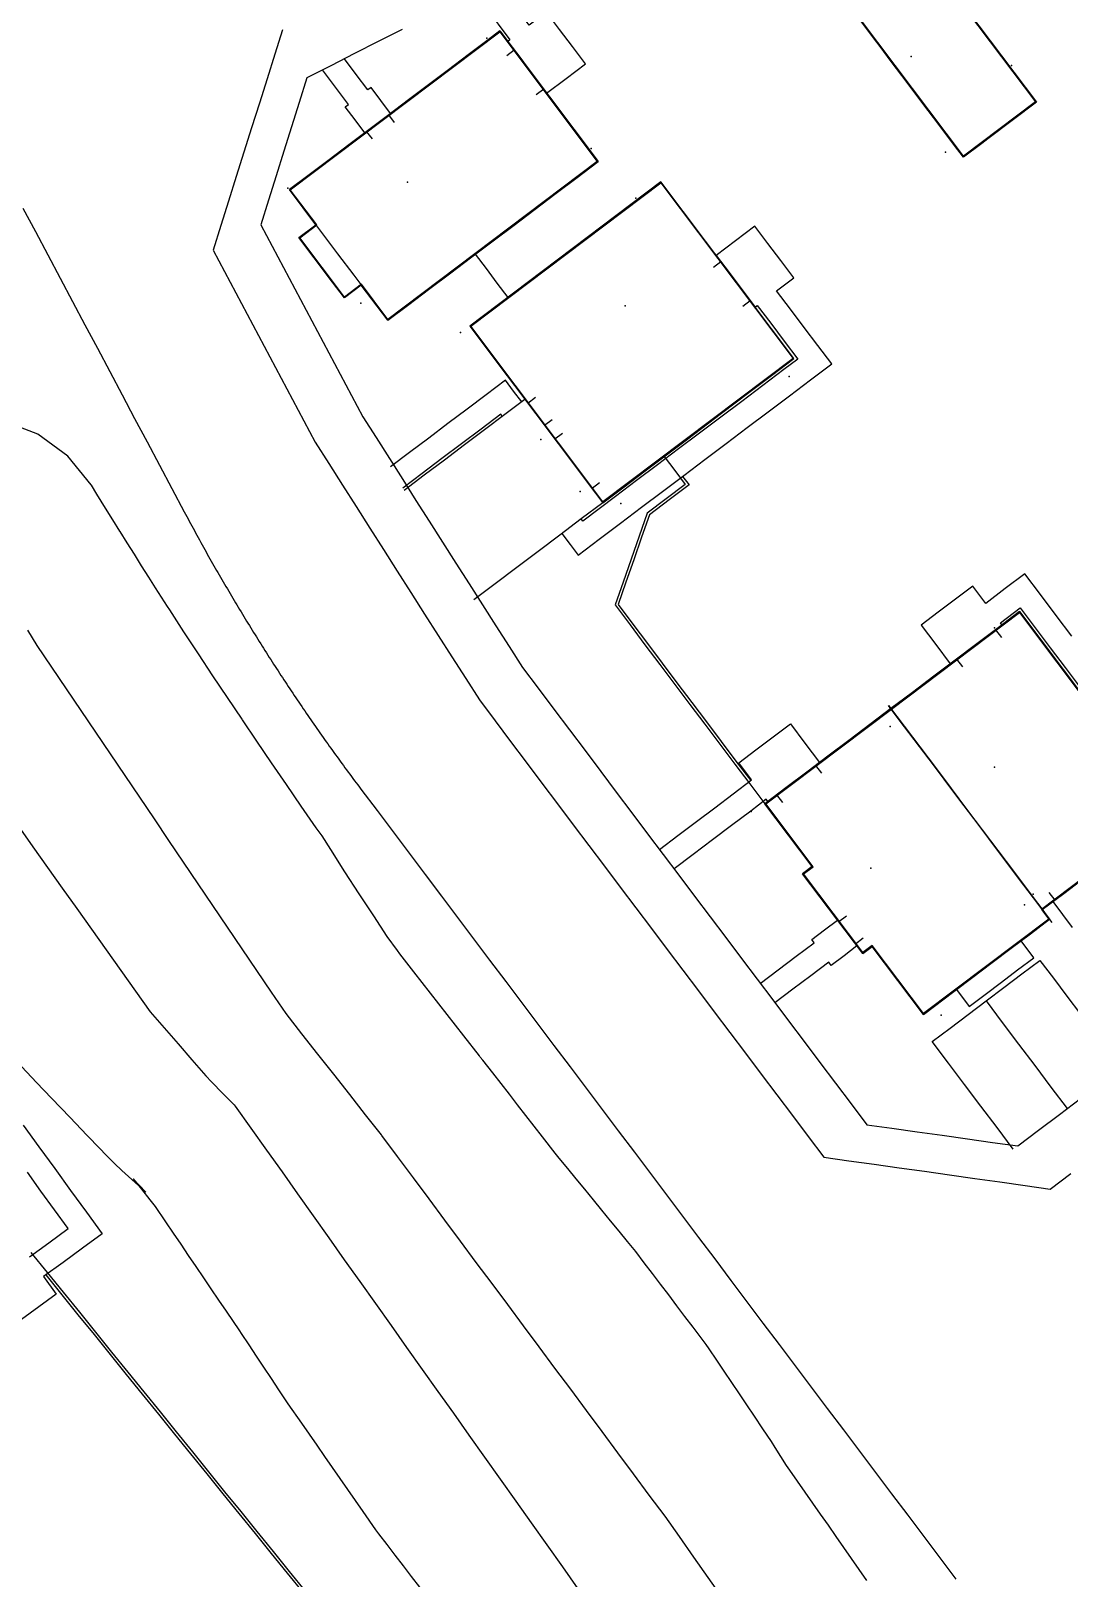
# Model space of a CAD drawing. Header units: metres. Extents: x 337936 to 338469, y 373266 to 374026.
# Drawn here: x 338198.3 to 338236.9, y 373502.4 to 373559.8 of the extents above; entities that cross this region are included whole.
import ezdxf

# ---------------------------------------------------------------- set-up
doc = ezdxf.new("R2010")
doc.units = ezdxf.units.M
for name, color, linetype in [('3D_LINES', 3, 'Continuous'), ('3D_Points', 1, 'Continuous'), ('PLOTS EXTERNAL LEVEL', 6, 'Continuous'), ('PLOTS FFL', 5, 'Continuous')]:
    doc.layers.add(name, color=color, linetype=linetype)

msp = doc.modelspace()

# ---------------------------------------------------------------- linework, layer by layer
at = {"layer": '3D_LINES'}
for points in [[(338235.645, 373557.114, 33.529), (338234.968, 373556.603, 33.529), (338234.29, 373556.093, 33.529), (338233.612, 373555.582, 33.529), (338232.934, 373555.071, 33.529), (338232.606, 373555.507, 33.529), (338232.018, 373556.286, 33.529), (338231.431, 373557.066, 33.529), (338230.843, 373557.846, 33.529), (338230.256, 373558.625, 33.529), (338229.668, 373559.405, 33.528), (338229.081, 373560.184, 33.528), (338229.69, 373560.643, 33.528), (338230.299, 373561.102, 33.528), (338230.908, 373561.561, 33.529), (338231.35, 373561.894, 33.529), (338231.792, 373562.227, 33.529)], [(338214.792, 373561.175, 33.534), (338215.232, 373560.592, 33.53), (338215.671, 373560.009, 33.527), (338216.11, 373559.427, 33.525), (338216.029, 373559.366, 33.525), (338216.511, 373558.727, 33.525), (338216.992, 373558.088, 33.525), (338217.474, 373557.45, 33.525), (338218.193, 373557.991, 33.525), (338218.911, 373558.533, 33.525), (338218.43, 373559.172, 33.525), (338217.948, 373559.811, 33.525), (338217.467, 373560.449, 33.525), (338216.828, 373559.968, 33.525), (338216.421, 373560.509, 33.527), (338216.014, 373561.049, 33.531), (338215.607, 373561.59, 33.534)], [(338207.674, 373559.792, 33.598), (338207.388, 373558.885, 33.598), (338207.102, 373557.978, 33.598), (338206.816, 373557.071, 33.598), (338206.53, 373556.164, 33.598), (338206.244, 373555.257, 33.598), (338205.958, 373554.35, 33.598), (338205.672, 373553.443, 33.598), (338205.386, 373552.536, 33.598), (338205.1, 373551.629, 33.598), (338205.521, 373550.838, 33.598), (338205.941, 373550.047, 33.598), (338206.362, 373549.256, 33.598), (338206.783, 373548.464, 33.598), (338207.204, 373547.673, 33.598), (338207.624, 373546.882, 33.598), (338208.045, 373546.091, 33.598), (338208.466, 373545.299, 33.598), (338208.887, 373544.508, 33.598), (338209.394, 373543.711, 33.598), (338209.902, 373542.914, 33.598), (338210.409, 373542.118, 33.598), (338210.917, 373541.321, 33.598), (338211.425, 373540.524, 33.598), (338211.932, 373539.727, 33.598), (338212.44, 373538.93, 33.598), (338212.948, 373538.133, 33.598), (338213.455, 373537.337, 33.598), (338213.963, 373536.54, 33.598), (338214.47, 373535.743, 33.598), (338214.978, 373534.946, 33.598), (338215.559, 373534.176, 33.598), (338216.139, 373533.405, 33.598), (338216.72, 373532.635, 33.598), (338217.3, 373531.864, 33.598), (338217.881, 373531.094, 33.598), (338218.462, 373530.323, 33.598), (338219.042, 373529.553, 33.598), (338219.623, 373528.783, 33.598), (338220.203, 373528.012, 33.598), (338220.784, 373527.242, 33.598), (338221.364, 373526.471, 33.598), (338221.945, 373525.701, 33.598), (338222.526, 373524.93, 33.598), (338223.106, 373524.16, 33.598), (338223.687, 373523.389, 33.598), (338224.267, 373522.619, 33.598), (338224.848, 373521.848, 33.598), (338225.429, 373521.078, 33.598), (338226.009, 373520.308, 33.598), (338226.59, 373519.537, 33.598), (338227.17, 373518.767, 33.598), (338227.751, 373517.996, 33.598), (338228.684, 373517.865, 33.598), (338229.618, 373517.734, 33.598), (338230.552, 373517.602, 33.598), (338231.485, 373517.471, 33.598), (338232.419, 373517.34, 33.598), (338233.353, 373517.209, 33.598), (338234.286, 373517.078, 33.598), (338235.22, 373516.946, 33.598), (338236.154, 373516.815, 33.598), (338236.919, 373517.392, 33.598)], [(338212.113, 373559.81, 33.52), (338211.23, 373559.36, 33.519), (338210.348, 373558.91, 33.519), (338209.465, 373558.46, 33.518), (338208.582, 373558.01, 33.518), (338208.296, 373557.103, 33.519), (338208.01, 373556.196, 33.521), (338207.724, 373555.289, 33.522), (338207.438, 373554.382, 33.523), (338207.152, 373553.475, 33.522), (338206.866, 373552.568, 33.538), (338207.287, 373551.777, 33.564), (338207.707, 373550.986, 33.591), (338208.128, 373550.194, 33.617), (338208.549, 373549.403, 33.643), (338208.97, 373548.612, 33.641), (338209.39, 373547.821, 33.634), (338209.811, 373547.029, 33.627), (338210.232, 373546.238, 33.62), (338210.652, 373545.447, 33.613), (338211.146, 373544.672, 33.612), (338211.64, 373543.897, 33.615), (338212.133, 373543.123, 33.625), (338212.627, 373542.348, 33.636), (338213.12, 373541.573, 33.646), (338213.614, 373540.798, 33.656), (338214.107, 373540.024, 33.667), (338214.601, 373539.249, 33.675), (338215.095, 373538.474, 33.675), (338215.588, 373537.699, 33.675), (338216.082, 373536.925, 33.675), (338216.575, 373536.15, 33.675), (338217.156, 373535.379, 33.675), (338217.736, 373534.609, 33.675), (338218.317, 373533.838, 33.675), (338218.898, 373533.068, 33.675), (338219.478, 373532.298, 33.675), (338220.059, 373531.527, 33.675), (338220.639, 373530.757, 33.675), (338221.22, 373529.986, 33.675), (338221.801, 373529.216, 33.675), (338222.381, 373528.445, 33.675), (338222.962, 373527.675, 33.675), (338223.542, 373526.904, 33.675), (338224.123, 373526.134, 33.675), (338224.703, 373525.363, 33.675), (338225.284, 373524.593, 33.675), (338225.865, 373523.823, 33.675), (338226.445, 373523.052, 33.675), (338227.026, 373522.282, 33.675), (338227.606, 373521.511, 33.675), (338228.187, 373520.741, 33.675), (338228.768, 373519.97, 33.675), (338229.348, 373519.2, 33.675), (338230.282, 373519.069, 33.673), (338231.215, 373518.937, 33.662), (338232.149, 373518.806, 33.651), (338233.083, 373518.675, 33.64), (338234.016, 373518.544, 33.63), (338234.95, 373518.412, 33.619), (338235.725, 373518.997, 33.616), (338236.5, 373519.581, 33.614), (338237.276, 373520.165, 33.598)], [(338215.739, 373559.752, 33.528), (338215.304, 373559.423, 33.528), (338214.566, 373558.868, 33.528), (338213.829, 373558.312, 33.528), (338213.092, 373557.757, 33.528), (338212.354, 373557.201, 33.528), (338211.617, 373556.645, 33.527), (338210.88, 373556.09, 33.527), (338210.142, 373555.534, 33.527), (338209.405, 373554.979, 33.527), (338208.668, 373554.423, 33.527), (338207.93, 373553.867, 33.527), (338208.527, 373553.075, 33.556), (338209.124, 373552.283, 33.586), (338209.721, 373551.491, 33.615), (338210.317, 373550.7, 33.645), (338210.914, 373549.908, 33.674), (338211.247, 373549.466, 33.674), (338211.58, 373549.024, 33.674), (338212.361, 373549.612, 33.674), (338213.142, 373550.2, 33.674), (338213.923, 373550.789, 33.674), (338214.704, 373551.377, 33.674), (338215.485, 373551.966, 33.674), (338216.266, 373552.554, 33.674), (338217.047, 373553.143, 33.674), (338217.828, 373553.731, 33.674), (338218.609, 373554.32, 33.674), (338219.389, 373554.908, 33.674)], [(338216.275, 373559.041, 33.525), (338215.993, 373558.829, 33.525)], [(338211.685, 373556.697, 33.53), (338211.324, 373557.176, 33.524), (338210.963, 373557.655, 33.522), (338210.843, 373557.565, 33.522), (338210.408, 373558.142, 33.52), (338209.973, 373558.719, 33.518)], [(338210.727, 373555.974, 33.53), (338210.365, 373556.454, 33.524), (338210.004, 373556.933, 33.522), (338210.124, 373557.023, 33.522), (338209.641, 373557.664, 33.52), (338209.159, 373558.304, 33.518)], [(338217.364, 373557.596, 33.525), (338217.083, 373557.383, 33.528)], [(338211.826, 373556.362, 33.551), (338211.614, 373556.644, 33.53)], [(338211.009, 373555.747, 33.551), (338210.797, 373556.028, 33.53)], [(338214.621, 373548.81, 33.528), (338215.216, 373548.02, 33.557), (338215.812, 373547.23, 33.586), (338216.407, 373546.44, 33.615), (338217.003, 373545.65, 33.645), (338217.598, 373544.86, 33.674), (338218.084, 373544.215, 33.673), (338218.569, 373543.571, 33.673), (338219.054, 373542.927, 33.673), (338219.557, 373542.26, 33.673), (338220.345, 373542.853, 33.673), (338221.133, 373543.447, 33.673), (338221.921, 373544.041, 33.673), (338222.708, 373544.634, 33.673), (338223.496, 373545.228, 33.673), (338224.284, 373545.822, 33.673), (338225.072, 373546.415, 33.673), (338225.86, 373547.009, 33.673), (338226.648, 373547.603, 33.673), (338226.099, 373548.33, 33.673), (338225.551, 373549.058, 33.673), (338225.002, 373549.786, 33.673), (338224.454, 373550.514, 33.673), (338223.905, 373551.242, 33.673), (338223.357, 373551.97, 33.673), (338222.808, 373552.698, 33.673), (338222.26, 373553.426, 33.673), (338221.711, 373554.153, 33.673)], [(338198.048, 373553.178, 33.495), (338198.508, 373552.312, 33.495), (338198.968, 373551.447, 33.496), (338199.428, 373550.581, 33.496), (338199.888, 373549.716, 33.496), (338200.349, 373548.85, 33.504), (338200.809, 373547.985, 33.533), (338201.269, 373547.119, 33.531), (338201.729, 373546.254, 33.526), (338202.189, 373545.388, 33.536), (338202.65, 373544.523, 33.547), (338203.11, 373543.657, 33.558), (338203.57, 373542.791, 33.569), (338204.03, 373541.926, 33.58), (338204.077, 373541.838, 33.581), (338204.124, 373541.751, 33.582), (338204.171, 373541.663, 33.583), (338204.218, 373541.576, 33.584), (338204.265, 373541.488, 33.585), (338204.312, 373541.401, 33.586), (338204.359, 373541.314, 33.587), (338204.407, 373541.226, 33.589), (338204.454, 373541.139, 33.59), (338204.502, 373541.052, 33.591), (338204.55, 373540.965, 33.592), (338204.598, 373540.878, 33.593), (338204.646, 373540.791, 33.594), (338204.694, 373540.704, 33.595), (338204.742, 373540.618, 33.596), (338204.79, 373540.531, 33.598), (338204.839, 373540.444, 33.599), (338204.887, 373540.358, 33.6), (338204.936, 373540.271, 33.601), (338204.985, 373540.185, 33.602), (338205.034, 373540.098, 33.603), (338205.083, 373540.012, 33.604), (338205.132, 373539.926, 33.605), (338205.181, 373539.839, 33.606), (338205.23, 373539.753, 33.608), (338205.28, 373539.667, 33.609), (338205.329, 373539.581, 33.61), (338205.379, 373539.495, 33.611), (338205.429, 373539.409, 33.612), (338205.479, 373539.323, 33.613), (338205.529, 373539.237, 33.614), (338205.579, 373539.152, 33.615), (338205.629, 373539.066, 33.617), (338205.679, 373538.98, 33.618), (338205.73, 373538.895, 33.619), (338205.78, 373538.809, 33.62), (338205.831, 373538.724, 33.621), (338205.882, 373538.639, 33.622), (338205.933, 373538.553, 33.623), (338205.984, 373538.468, 33.624), (338206.035, 373538.383, 33.626), (338206.086, 373538.298, 33.627), (338206.137, 373538.213, 33.628), (338206.189, 373538.128, 33.629), (338206.24, 373538.043, 33.63), (338206.292, 373537.958, 33.631), (338206.344, 373537.874, 33.632), (338206.395, 373537.789, 33.633), (338206.447, 373537.704, 33.634), (338206.499, 373537.62, 33.636), (338206.552, 373537.535, 33.637), (338206.604, 373537.451, 33.638), (338206.656, 373537.367, 33.639), (338206.709, 373537.282, 33.64), (338206.761, 373537.198, 33.641), (338206.814, 373537.114, 33.642), (338206.867, 373537.03, 33.643), (338206.92, 373536.946, 33.645), (338206.973, 373536.862, 33.646), (338207.026, 373536.778, 33.647), (338207.079, 373536.694, 33.648), (338207.132, 373536.61, 33.649), (338207.186, 373536.527, 33.65), (338207.239, 373536.443, 33.651), (338207.293, 373536.36, 33.652), (338207.347, 373536.276, 33.654), (338207.401, 373536.193, 33.655), (338207.455, 373536.109, 33.656), (338207.509, 373536.026, 33.657), (338207.563, 373535.943, 33.658), (338207.617, 373535.86, 33.659), (338207.672, 373535.777, 33.66), (338207.726, 373535.694, 33.661), (338207.781, 373535.611, 33.663), (338207.836, 373535.528, 33.664), (338207.891, 373535.445, 33.665), (338207.945, 373535.363, 33.666), (338208.001, 373535.28, 33.667), (338208.056, 373535.197, 33.668), (338208.111, 373535.115, 33.669), (338208.166, 373535.032, 33.67), (338208.222, 373534.95, 33.672), (338208.277, 373534.868, 33.673), (338208.333, 373534.786, 33.674), (338208.389, 373534.703, 33.675), (338208.445, 373534.621, 33.675), (338208.501, 373534.539, 33.675), (338208.557, 373534.457, 33.675), (338208.613, 373534.376, 33.675), (338208.669, 373534.294, 33.675), (338208.726, 373534.212, 33.675), (338208.782, 373534.13, 33.675), (338208.839, 373534.049, 33.675), (338208.896, 373533.967, 33.675), (338208.952, 373533.886, 33.675), (338209.009, 373533.805, 33.675), (338209.066, 373533.723, 33.675), (338209.124, 373533.642, 33.675), (338209.181, 373533.561, 33.675), (338209.238, 373533.48, 33.675), (338209.296, 373533.399, 33.675), (338209.353, 373533.318, 33.675), (338209.411, 373533.237, 33.675), (338209.469, 373533.157, 33.675), (338209.526, 373533.076, 33.675), (338209.584, 373532.995, 33.675), (338209.642, 373532.915, 33.675), (338209.701, 373532.834, 33.675), (338209.759, 373532.754, 33.675), (338209.817, 373532.674, 33.675), (338209.876, 373532.593, 33.675), (338209.934, 373532.513, 33.675), (338209.993, 373532.433, 33.675), (338210.052, 373532.353, 33.675), (338210.111, 373532.273, 33.675), (338210.17, 373532.193, 33.675), (338210.229, 373532.113, 33.675), (338210.288, 373532.034, 33.675), (338210.347, 373531.954, 33.675), (338210.407, 373531.874, 33.675), (338210.466, 373531.795, 33.675), (338210.526, 373531.716, 33.675), (338210.586, 373531.636, 33.675), (338211.182, 373530.845, 33.675), (338211.779, 373530.053, 33.675), (338212.375, 373529.261, 33.675), (338212.972, 373528.47, 33.675), (338213.568, 373527.678, 33.675), (338214.165, 373526.886, 33.675), (338214.761, 373526.095, 33.675), (338215.358, 373525.303, 33.675), (338215.954, 373524.511, 33.675), (338216.551, 373523.72, 33.675), (338217.148, 373522.928, 33.675), (338217.744, 373522.137, 33.675), (338218.341, 373521.345, 33.675), (338218.937, 373520.553, 33.675), (338219.534, 373519.762, 33.675), (338220.13, 373518.97, 33.675), (338220.727, 373518.178, 33.675), (338221.323, 373517.387, 33.675), (338221.92, 373516.595, 33.675), (338222.516, 373515.803, 33.675), (338223.113, 373515.012, 33.675), (338223.71, 373514.22, 33.675), (338224.306, 373513.428, 33.675), (338224.903, 373512.637, 33.675), (338225.499, 373511.845, 33.675), (338226.096, 373511.054, 33.675), (338226.692, 373510.262, 33.666), (338227.289, 373509.47, 33.655), (338227.885, 373508.679, 33.645), (338228.482, 373507.887, 33.634), (338229.078, 373507.095, 33.623), (338229.675, 373506.304, 33.613), (338230.272, 373505.512, 33.602), (338230.868, 373504.72, 33.591), (338231.465, 373503.929, 33.581), (338232.061, 373503.137, 33.57), (338232.658, 373502.345, 33.559)], [(338210.599, 373550.326, 33.667), (338209.97, 373549.852, 33.659), (338209.408, 373550.599, 33.631), (338208.845, 373551.345, 33.603), (338208.283, 373552.091, 33.575), (338208.912, 373552.565, 33.579)], [(338218.04, 373541.116, 33.674), (338218.341, 373540.717, 33.674), (338218.642, 373540.318, 33.674), (338219.425, 373540.908, 33.674), (338220.209, 373541.499, 33.674), (338220.993, 373542.09, 33.674), (338221.777, 373542.68, 33.674), (338222.561, 373543.271, 33.674), (338223.345, 373543.862, 33.674), (338224.129, 373544.452, 33.674), (338224.913, 373545.043, 33.674), (338225.696, 373545.634, 33.674), (338226.48, 373546.224, 33.674), (338227.264, 373546.815, 33.674), (338228.048, 373547.406, 33.674), (338227.537, 373548.084, 33.674), (338227.026, 373548.761, 33.674), (338226.516, 373549.439, 33.674), (338226.005, 373550.117, 33.674), (338226.644, 373550.599, 33.674), (338226.162, 373551.237, 33.674), (338225.681, 373551.876, 33.674), (338225.199, 373552.515, 33.674), (338224.481, 373551.974, 33.674), (338223.762, 373551.432, 33.674), (338224.243, 373550.793, 33.674), (338224.725, 373550.154, 33.674), (338225.206, 373549.515, 33.674), (338225.286, 373549.575, 33.674), (338225.787, 373548.911, 33.674), (338226.287, 373548.247, 33.674), (338226.788, 373547.583, 33.674), (338226.272, 373547.194, 33.674), (338225.491, 373546.606, 33.672), (338224.711, 373546.018, 33.669), (338223.931, 373545.43, 33.667), (338223.15, 373544.842, 33.664), (338222.37, 373544.254, 33.661), (338221.589, 373543.666, 33.659), (338220.809, 373543.078, 33.656), (338220.029, 373542.49, 33.654), (338219.424, 373542.034, 33.654), (338218.819, 373541.578, 33.654), (338218.759, 373541.658, 33.654)], [(338214.828, 373551.471, 33.563), (338215.229, 373550.939, 33.543), (338215.631, 373550.406, 33.528), (338216.032, 373549.874, 33.571)], [(338223.939, 373551.196, 33.582), (338223.658, 373550.984, 33.585)], [(338225.029, 373549.751, 33.614), (338224.747, 373549.539, 33.618)], [(338216.549, 373546.003, 33.639), (338216.248, 373546.402, 33.624), (338215.947, 373546.801, 33.609), (338215.236, 373546.265, 33.664), (338214.524, 373545.729, 33.661), (338213.813, 373545.193, 33.645), (338213.101, 373544.657, 33.632), (338212.39, 373544.121, 33.62), (338211.679, 373543.585, 33.618)], [(338216.669, 373546.093, 33.645), (338215.921, 373545.53, 33.674), (338215.174, 373544.967, 33.657), (338214.427, 373544.404, 33.644), (338213.679, 373543.841, 33.632), (338212.932, 373543.277, 33.629), (338212.185, 373542.714, 33.629)], [(338217.063, 373546.156, 33.664), (338216.781, 373545.943, 33.65)], [(338215.83, 373545.461, 33.672), (338215.77, 373545.541, 33.672), (338215.043, 373544.993, 33.656), (338214.315, 373544.445, 33.643), (338213.588, 373543.897, 33.631), (338212.861, 373543.349, 33.628), (338212.133, 373542.801, 33.628)], [(338217.678, 373545.339, 33.695), (338217.397, 373545.127, 33.681)], [(338201.645, 373541.208, 33.57), (338201.645, 373541.208, 33.57), (338201.379, 373541.631, 33.564), (338201.113, 373542.055, 33.558), (338200.788, 373542.571, 33.551), (338200.586, 373542.905, 33.547), (338200.579, 373542.917, 33.547), (338200.148, 373543.453, 33.539), (338199.718, 373543.99, 33.531), (338199.161, 373544.396, 33.524), (338198.604, 373544.802, 33.516), (338197.959, 373545.049, 33.509)], [(338218.06, 373544.832, 33.692), (338217.779, 373544.62, 33.684)], [(338221.835, 373543.976, 33.686), (338222.226, 373543.457, 33.675), (338222.617, 373542.938, 33.675), (338221.91, 373542.405, 33.675), (338221.202, 373541.872, 33.675), (338220.904, 373541.021, 33.675), (338220.606, 373540.17, 33.675), (338220.308, 373539.319, 33.675), (338220.01, 373538.469, 33.675), (338220.566, 373537.732, 33.675), (338221.121, 373536.994, 33.675), (338221.677, 373536.257, 33.675), (338222.232, 373535.52, 33.675), (338222.788, 373534.783, 33.675), (338223.343, 373534.046, 33.675), (338223.899, 373533.308, 33.675), (338224.454, 373532.571, 33.675), (338225.01, 373531.834, 33.675), (338225.565, 373531.097, 33.676)], [(338219.439, 373543.003, 33.672), (338219.157, 373542.791, 33.672)], [(338222.516, 373543.237, 33.675), (338222.757, 373542.918, 33.675), (338222.022, 373542.364, 33.675), (338221.287, 373541.81, 33.675), (338220.996, 373540.979, 33.675), (338220.704, 373540.148, 33.675), (338220.413, 373539.317, 33.675), (338220.122, 373538.486, 33.675), (338220.669, 373537.761, 33.675), (338221.216, 373537.035, 33.675), (338221.762, 373536.309, 33.675), (338222.309, 373535.584, 33.675), (338222.856, 373534.858, 33.675), (338223.403, 373534.132, 33.675), (338223.95, 373533.407, 33.675), (338224.496, 373532.681, 33.675), (338225.043, 373531.956, 33.675)], [(338219.557, 373542.26, 33.675), (338218.76, 373541.659, 33.675), (338217.962, 373541.058, 33.675), (338217.165, 373540.457, 33.675), (338216.368, 373539.856, 33.675), (338215.57, 373539.255, 33.675), (338214.773, 373538.654, 33.675)], [(338229.356, 373502.296, 33.595), (338229.07, 373502.706, 33.601), (338228.783, 373503.116, 33.606), (338228.497, 373503.526, 33.611), (338228.211, 373503.936, 33.616), (338227.925, 373504.346, 33.622), (338227.638, 373504.756, 33.627), (338227.352, 373505.166, 33.632), (338227.066, 373505.575, 33.637), (338226.779, 373505.985, 33.643), (338226.493, 373506.395, 33.648), (338226.375, 373506.564, 33.65), (338225.95, 373507.236, 33.658), (338225.811, 373507.455, 33.661), (338225.496, 373507.925, 33.667), (338225.181, 373508.395, 33.673), (338224.901, 373508.811, 33.675), (338224.622, 373509.226, 33.675), (338224.342, 373509.641, 33.675), (338224.063, 373510.056, 33.675), (338223.783, 373510.472, 33.675), (338223.504, 373510.887, 33.675), (338223.392, 373511.053, 33.675), (338222.908, 373511.69, 33.675), (338222.606, 373512.089, 33.675), (338222.304, 373512.487, 33.675), (338222.002, 373512.886, 33.675), (338221.7, 373513.284, 33.675), (338221.398, 373513.682, 33.675), (338221.096, 373514.081, 33.675), (338220.779, 373514.498, 33.675), (338220.477, 373514.867, 33.675), (338220.16, 373515.254, 33.675), (338219.842, 373515.641, 33.675), (338219.525, 373516.028, 33.675), (338219.208, 373516.415, 33.675), (338218.89, 373516.803, 33.675), (338218.573, 373517.19, 33.675), (338218.256, 373517.577, 33.675), (338217.938, 373517.964, 33.675), (338217.788, 373518.147, 33.675), (338217.319, 373518.75, 33.675), (338217.012, 373519.144, 33.675), (338216.705, 373519.539, 33.675), (338216.398, 373519.934, 33.675), (338216.091, 373520.329, 33.675), (338215.784, 373520.723, 33.675), (338215.477, 373521.118, 33.675), (338215.11, 373521.589, 33.675), (338215.014, 373521.709, 33.675), (338214.978, 373521.753, 33.675), (338214.397, 373522.496, 33.675), (338214.089, 373522.89, 33.675), (338213.781, 373523.284, 33.675), (338213.474, 373523.678, 33.675), (338213.166, 373524.072, 33.675), (338212.858, 373524.467, 33.675), (338212.55, 373524.861, 33.675), (338212.025, 373525.533, 33.675), (338211.94, 373525.653, 33.675), (338211.563, 373526.182, 33.675), (338211.058, 373526.943, 33.675), (338210.523, 373527.759, 33.675), (338209.993, 373528.577, 33.675), (338209.467, 373529.399, 33.675), (338209.147, 373529.904, 33.675), (338208.93, 373530.211, 33.675), (338208.372, 373531.009, 33.675), (338207.818, 373531.81, 33.675), (338207.269, 373532.614, 33.675), (338206.724, 373533.42, 33.675), (338206.193, 373534.214, 33.664), (338206.183, 373534.23, 33.664), (338205.635, 373535.035, 33.653), (338205.093, 373535.844, 33.642), (338204.554, 373536.655, 33.631), (338204.02, 373537.469, 33.62), (338203.49, 373538.286, 33.609), (338203.408, 373538.414, 33.607), (338202.966, 373539.108, 33.598), (338202.717, 373539.503, 33.592), (338202.451, 373539.926, 33.587), (338202.185, 373540.349, 33.581), (338201.919, 373540.773, 33.575), (338201.653, 373541.196, 33.57), (338201.645, 373541.208, 33.57)], [(338236.958, 373537.31, 33.53), (338236.377, 373538.081, 33.53), (338235.796, 373538.852, 33.53), (338235.215, 373539.622, 33.53), (338234.489, 373539.075, 33.53), (338233.762, 373538.528, 33.53), (338233.281, 373539.167, 33.53), (338232.642, 373538.685, 33.53), (338232.003, 373538.204, 33.53), (338231.364, 373537.722, 33.53), (338231.906, 373537.003, 33.53), (338232.447, 373536.285, 33.53), (338233.086, 373536.766, 33.53), (338233.725, 373537.248, 33.53), (338234.364, 373537.729, 33.53), (338234.304, 373537.809, 33.53), (338235.038, 373538.362, 33.53), (338235.594, 373537.623, 33.53), (338236.151, 373536.885, 33.53), (338236.707, 373536.147, 33.53), (338237.264, 373535.408, 33.53)], [(338237.264, 373535.241, 33.529), (338236.703, 373535.986, 33.529), (338236.142, 373536.731, 33.529), (338235.58, 373537.476, 33.529), (338235.019, 373538.221, 33.53), (338234.224, 373537.621, 33.53), (338233.428, 373537.022, 33.536), (338232.633, 373536.423, 33.543), (338231.838, 373535.824, 33.549), (338231.043, 373535.224, 33.556), (338230.247, 373534.625, 33.562), (338229.467, 373534.037, 33.568), (338228.687, 373533.449, 33.575), (338227.906, 373532.861, 33.581), (338227.126, 373532.273, 33.587), (338226.346, 373531.685, 33.594), (338225.565, 373531.097, 33.6), (338226.15, 373530.321, 33.606), (338226.735, 373529.545, 33.612), (338227.32, 373528.768, 33.619), (338226.968, 373528.504, 33.621), (338227.525, 373527.764, 33.627), (338228.083, 373527.025, 33.633), (338228.64, 373526.286, 33.639), (338229.197, 373525.547, 33.645), (338229.548, 373525.811, 33.648), (338230.023, 373525.181, 33.653), (338230.499, 373524.55, 33.658), (338230.974, 373523.919, 33.663), (338231.45, 373523.288, 33.668), (338231.861, 373523.598, 33.672), (338232.573, 373524.134, 33.672), (338233.285, 373524.67, 33.672), (338233.996, 373525.207, 33.672), (338234.708, 373525.743, 33.672), (338235.42, 373526.28, 33.672), (338236.132, 373526.816, 33.672)], [(338223.996, 373501.653, 33.65), (338223.464, 373502.411, 33.66), (338222.931, 373503.168, 33.67), (338222.399, 373503.926, 33.675), (338221.867, 373504.684, 33.675), (338221.283, 373505.468, 33.675), (338220.7, 373506.252, 33.675), (338220.116, 373507.037, 33.675), (338219.533, 373507.821, 33.675), (338218.949, 373508.605, 33.675), (338218.366, 373509.39, 33.675), (338217.782, 373510.174, 33.675), (338217.199, 373510.958, 33.675), (338216.615, 373511.743, 33.675), (338216.032, 373512.527, 33.675), (338215.448, 373513.311, 33.675), (338214.865, 373514.096, 33.675), (338214.281, 373514.88, 33.675), (338213.698, 373515.664, 33.675), (338213.114, 373516.449, 33.675), (338212.53, 373517.233, 33.675), (338211.947, 373518.017, 33.675), (338211.363, 373518.802, 33.675), (338211.348, 373518.821, 33.675), (338210.758, 373519.57, 33.675), (338210.168, 373520.32, 33.675), (338209.578, 373521.069, 33.675), (338208.987, 373521.818, 33.675), (338208.397, 373522.567, 33.675), (338207.807, 373523.316, 33.675), (338207.807, 373523.316, 33.675), (338207.264, 373524.119, 33.675), (338206.721, 373524.922, 33.675), (338206.179, 373525.724, 33.675), (338205.636, 373526.527, 33.675), (338205.093, 373527.33, 33.675), (338204.55, 373528.133, 33.675), (338204.008, 373528.936, 33.675), (338203.465, 373529.738, 33.675), (338202.922, 373530.541, 33.674), (338202.379, 373531.344, 33.663), (338201.837, 373532.147, 33.652), (338201.294, 373532.949, 33.641), (338200.751, 373533.752, 33.63), (338200.208, 373534.555, 33.619), (338199.666, 373535.358, 33.608), (338199.123, 373536.161, 33.597), (338198.58, 373536.963, 33.586), (338198.229, 373537.536, 33.579)], [(338234.129, 373537.55, 33.529), (338234.341, 373537.268, 33.529)], [(338232.683, 373536.46, 33.578), (338232.895, 373536.179, 33.589)], [(338236.222, 373526.696, 33.677), (338235.877, 373527.154, 33.677), (338235.532, 373527.612, 33.677), (338234.979, 373528.345, 33.677), (338234.427, 373529.079, 33.678), (338233.874, 373529.812, 33.678), (338233.321, 373530.546, 33.678), (338232.768, 373531.279, 33.678), (338232.215, 373532.013, 33.678), (338231.663, 373532.747, 33.679), (338231.11, 373533.48, 33.679), (338230.557, 373534.214, 33.679), (338230.157, 373534.745, 33.679), (338230.736, 373533.976, 33.678), (338231.316, 373533.207, 33.678), (338231.895, 373532.438, 33.678), (338232.475, 373531.669, 33.677), (338233.054, 373530.9, 33.677), (338233.633, 373530.131, 33.677), (338234.213, 373529.363, 33.677), (338234.792, 373528.594, 33.676), (338235.372, 373527.825, 33.676), (338235.951, 373527.056, 33.676)], [(338221.658, 373529.405, 33.672), (338222.342, 373529.92, 33.672), (338223.027, 373530.436, 33.672), (338223.711, 373530.952, 33.672), (338224.395, 373531.467, 33.672), (338225.079, 373531.983, 33.672), (338224.598, 373532.622, 33.672), (338225.237, 373533.103, 33.672), (338225.876, 373533.585, 33.672), (338226.514, 373534.066, 33.672), (338227.056, 373533.347, 33.672), (338227.598, 373532.628, 33.672), (338226.959, 373532.147, 33.672), (338226.32, 373531.666, 33.672), (338225.681, 373531.184, 33.672), (338225.621, 373531.264, 33.672), (338225.045, 373530.83, 33.672), (338224.333, 373530.294, 33.672), (338223.622, 373529.758, 33.672), (338222.911, 373529.222, 33.672), (338222.2, 373528.686, 33.672)], [(338227.452, 373532.519, 33.675), (338227.664, 373532.237, 33.68)], [(338226.006, 373531.429, 33.675), (338226.219, 373531.148, 33.687)], [(338197.873, 373530.274, 33.642), (338198.417, 373529.507, 33.652), (338198.962, 373528.741, 33.663), (338199.506, 373527.975, 33.674), (338200.05, 373527.209, 33.675), (338200.595, 373526.443, 33.675), (338201.139, 373525.677, 33.675), (338201.683, 373524.911, 33.675), (338202.228, 373524.144, 33.675), (338202.772, 373523.378, 33.675), (338203.287, 373522.787, 33.675), (338203.801, 373522.197, 33.675), (338204.316, 373521.606, 33.675), (338204.83, 373521.015, 33.675), (338205.043, 373520.786, 33.675), (338205.464, 373520.359, 33.675), (338205.884, 373519.933, 33.675), (338205.923, 373519.886, 33.675), (338206.501, 373519.073, 33.675), (338207.079, 373518.26, 33.675), (338207.657, 373517.446, 33.675), (338208.234, 373516.633, 33.675), (338208.812, 373515.82, 33.675), (338209.39, 373515.006, 33.675), (338209.968, 373514.193, 33.675), (338210.546, 373513.38, 33.675), (338211.124, 373512.566, 33.675), (338211.702, 373511.753, 33.675), (338212.28, 373510.94, 33.675), (338212.857, 373510.126, 33.675), (338213.435, 373509.313, 33.675), (338214.013, 373508.5, 33.675), (338214.591, 373507.686, 33.675), (338215.169, 373506.873, 33.675), (338215.747, 373506.06, 33.675), (338216.325, 373505.247, 33.675), (338216.903, 373504.433, 33.675), (338217.48, 373503.62, 33.675), (338218.058, 373502.807, 33.675), (338218.636, 373501.993, 33.675)], [(338235.861, 373527.176, 33.528), (338236.656, 373527.775, 33.528), (338237.451, 373528.374, 33.528)], [(338237.207, 373528.192, 33.529), (338236.728, 373527.831, 33.529), (338236.249, 373527.47, 33.529), (338236.61, 373526.991, 33.529), (338236.97, 373526.511, 33.529)], [(338236.108, 373527.803, 33.658), (338236.32, 373527.522, 33.645)], [(338228.598, 373526.927, 33.675), (338228.316, 373526.715, 33.675)], [(338225.399, 373524.44, 33.675), (338226.065, 373524.941, 33.675), (338226.73, 373525.442, 33.675), (338227.395, 373525.944, 33.675), (338227.305, 373526.063, 33.675), (338227.784, 373526.424, 33.675), (338228.263, 373526.786, 33.675), (338228.624, 373526.306, 33.675), (338228.985, 373525.827, 33.675), (338228.506, 373525.466, 33.675), (338228.027, 373525.105, 33.675), (338227.937, 373525.225, 33.675), (338227.271, 373524.724, 33.675), (338226.606, 373524.222, 33.675), (338225.941, 373523.721, 33.675)], [(338229.213, 373526.11, 33.675), (338228.932, 373525.898, 33.675)], [(338232.673, 373524.209, 33.678), (338233.147, 373523.58, 33.656), (338233.746, 373524.032, 33.645), (338234.346, 373524.484, 33.635), (338234.945, 373524.936, 33.627), (338235.545, 373525.387, 33.619), (338235.071, 373526.016, 33.648)], [(338234.783, 373518.293, 33.62), (338234.182, 373519.091, 33.631), (338233.581, 373519.889, 33.641), (338232.98, 373520.687, 33.652), (338232.378, 373521.485, 33.663), (338231.777, 373522.282, 33.674), (338232.443, 373522.784, 33.669), (338233.108, 373523.285, 33.658), (338233.774, 373523.787, 33.645), (338234.439, 373524.288, 33.632), (338235.105, 373524.79, 33.619), (338235.77, 373525.291, 33.61), (338236.272, 373524.626, 33.6), (338236.773, 373523.96, 33.594), (338237.275, 373523.295, 33.588), (338237.776, 373522.629, 33.581), (338238.278, 373521.964, 33.575), (338238.779, 373521.298, 33.569)], [(338233.774, 373523.787, 33.645), (338234.376, 373522.988, 33.638), (338234.977, 373522.19, 33.63), (338235.579, 373521.391, 33.623), (338236.181, 373520.592, 33.615), (338236.783, 373519.794, 33.608)], [(338198.01, 373521.343, 33.675), (338198.552, 373520.762, 33.675), (338199.103, 373520.183, 33.675), (338199.45, 373519.822, 33.675), (338199.797, 373519.461, 33.675), (338200.421, 373518.812, 33.675), (338200.491, 373518.74, 33.675), (338200.84, 373518.38, 33.675), (338201.188, 373518.021, 33.675), (338201.282, 373517.925, 33.675), (338201.48, 373517.726, 33.675), (338201.684, 373517.533, 33.675), (338201.716, 373517.504, 33.675), (338202.086, 373517.167, 33.675), (338202.456, 373516.83, 33.675), (338202.603, 373516.697, 33.675), (338202.137, 373517.196, 33.675), (338202.447, 373516.804, 33.675), (338202.758, 373516.411, 33.675), (338202.951, 373516.167, 33.675), (338203.338, 373515.596, 33.675), (338203.619, 373515.182, 33.675), (338203.9, 373514.769, 33.675), (338204.18, 373514.355, 33.675), (338204.461, 373513.941, 33.675), (338204.741, 373513.527, 33.675), (338205.022, 373513.113, 33.675), (338205.303, 373512.699, 33.675), (338205.583, 373512.285, 33.675), (338206.075, 373511.56, 33.675), (338206.144, 373511.456, 33.675), (338206.421, 373511.039, 33.675), (338206.698, 373510.623, 33.675), (338206.974, 373510.206, 33.675), (338207.251, 373509.79, 33.675), (338207.528, 373509.373, 33.675), (338207.805, 373508.957, 33.675), (338207.876, 373508.85, 33.675), (338208.375, 373508.134, 33.675), (338208.66, 373507.724, 33.675), (338208.946, 373507.314, 33.675), (338209.232, 373506.903, 33.675), (338209.518, 373506.493, 33.675), (338209.803, 373506.083, 33.675), (338210.089, 373505.672, 33.675), (338210.375, 373505.262, 33.675), (338210.661, 373504.852, 33.675), (338211.129, 373504.18, 33.675), (338211.239, 373504.036, 33.675), (338211.542, 373503.638, 33.675), (338211.845, 373503.24, 33.675), (338212.149, 373502.842, 33.675), (338212.452, 373502.444, 33.675), (338212.755, 373502.047, 33.675)], [(338198.054, 373519.183, 33.675), (338198.64, 373518.376, 33.675), (338199.227, 373517.569, 33.675), (338199.813, 373516.762, 33.675), (338200.399, 373515.955, 33.675), (338200.986, 373515.147, 33.675), (338200.262, 373514.621, 33.675), (338199.538, 373514.095, 33.675), (338198.814, 373513.569, 33.675), (338199.284, 373512.922, 33.675), (338198.637, 373512.452, 33.675), (338197.989, 373511.981, 33.675)], [(338198.285, 373514.297, 33.675), (338199.007, 373514.822, 33.675), (338199.729, 373515.346, 33.675), (338199.223, 373516.043, 33.675), (338198.716, 373516.74, 33.675), (338198.21, 373517.436, 33.675)], [(338198.343, 373514.463, 33.675), (338198.942, 373513.724, 33.675), (338199.541, 373512.985, 33.675), (338200.14, 373512.246, 33.675), (338200.739, 373511.507, 33.675), (338201.337, 373510.768, 33.675), (338201.936, 373510.028, 33.675), (338202.535, 373509.289, 33.675), (338203.134, 373508.55, 33.675), (338203.733, 373507.811, 33.675), (338204.332, 373507.072, 33.675), (338204.93, 373506.332, 33.675), (338205.529, 373505.593, 33.675), (338206.128, 373504.854, 33.675), (338206.727, 373504.115, 33.675), (338207.326, 373503.376, 33.675), (338207.925, 373502.637, 33.675), (338208.524, 373501.897, 33.675), (338209.122, 373501.158, 33.675), (338209.721, 373500.419, 33.675), (338210.32, 373499.68, 33.675), (338210.908, 373498.871, 33.675), (338211.496, 373498.062, 33.675)], [(338198.891, 373513.628, 33.675), (338199.489, 373512.89, 33.675), (338200.086, 373512.153, 33.675), (338200.683, 373511.416, 33.675), (338201.281, 373510.678, 33.675), (338201.878, 373509.941, 33.675), (338202.475, 373509.204, 33.675), (338203.073, 373508.467, 33.675), (338203.67, 373507.729, 33.675), (338204.267, 373506.992, 33.675), (338204.865, 373506.255, 33.675), (338205.462, 373505.517, 33.675), (338206.059, 373504.78, 33.675), (338206.657, 373504.043, 33.675), (338207.254, 373503.305, 33.675), (338207.851, 373502.568, 33.675), (338208.449, 373501.831, 33.675), (338209.046, 373501.094, 33.675), (338209.643, 373500.356, 33.675), (338210.241, 373499.619, 33.675), (338210.535, 373499.213, 33.675), (338210.83, 373498.808, 33.675)]]:
    msp.add_polyline3d(points, dxfattribs=at)
at = {"layer": '3D_Points'}
for p in [(338215.257, 373559.485, 33.525), (338231, 373558.808, 33.525), (338234.722, 373558.468, 33.525), (338219.123, 373555.391, 33.525), (338232.268, 373555.253, 33.525), (338207.871, 373553.92, 33.525), (338212.309, 373554.141, 33.675), (338220.781, 373553.549, 33.525), (338210.577, 373549.653, 33.675), (338220.388, 373549.557, 33.825), (338214.274, 373548.568, 33.525), (338226.466, 373546.937, 33.675), (338217.261, 373544.605, 33.675), (338218.717, 373542.673, 33.675), (338220.223, 373542.232, 33.675), (338234.088, 373537.616, 33.525), (338230.22, 373533.959, 33.675), (338234.089, 373532.452, 33.825), (338225.058, 373530.812, 33.675), (338229.498, 373528.71, 33.825), (338235.527, 373527.746, 33.675), (338235.195, 373527.357, 33.675), (338232.115, 373523.26, 33.675)]:
    msp.add_point(p, dxfattribs=at)
at = {"layer": 'PLOTS EXTERNAL LEVEL'}
for points in [[(338235.645, 373557.114, 33.525), (338232.934, 373555.071, 33.525), (338229.081, 373560.184, 33.525), (338231.792, 373562.227, 33.525), (338235.645, 373557.114, 33.525)], [(338209.97, 373549.852, 33.675), (338208.283, 373552.091, 33.675), (338208.912, 373552.565, 33.675), (338207.93, 373553.867, 33.675), (338215.739, 373559.752, 33.675), (338219.389, 373554.908, 33.675), (338211.58, 373549.024, 33.675), (338210.599, 373550.326, 33.675), (338209.97, 373549.852, 33.675)], [(338214.621, 373548.81, 33.825), (338219.557, 373542.26, 33.825), (338226.648, 373547.603, 33.825), (338221.711, 373554.153, 33.825), (338214.621, 373548.81, 33.825)], [(338236.132, 373526.816, 33.825), (338231.45, 373523.288, 33.825), (338229.548, 373525.811, 33.825), (338229.197, 373525.547, 33.825), (338226.968, 373528.504, 33.825), (338227.32, 373528.768, 33.825), (338225.565, 373531.097, 33.825), (338230.247, 373534.625, 33.825), (338235.019, 373538.221, 33.825), (338240.632, 373530.772, 33.825), (338235.861, 373527.176, 33.825), (338236.132, 373526.816, 33.825)]]:
    msp.add_polyline3d(points, dxfattribs=at)
at = {"layer": 'PLOTS FFL'}
for points in [[(338235.61, 373557.119, 33.525), (338232.939, 373555.106, 33.525), (338229.116, 373560.179, 33.525), (338231.787, 373562.192, 33.525), (338235.61, 373557.119, 33.525)], [(338209.975, 373549.887, 33.675), (338208.318, 373552.086, 33.675), (338208.947, 373552.56, 33.675), (338207.965, 373553.862, 33.675), (338215.734, 373559.717, 33.675), (338219.354, 373554.913, 33.675), (338211.585, 373549.059, 33.675), (338210.604, 373550.361, 33.675), (338209.975, 373549.887, 33.675)], [(338214.656, 373548.806, 33.825), (338221.706, 373554.118, 33.825), (338226.613, 373547.607, 33.825), (338219.562, 373542.295, 33.825), (338214.656, 373548.806, 33.825)], [(338236.097, 373526.821, 33.825), (338231.455, 373523.323, 33.825), (338229.553, 373525.846, 33.825), (338229.202, 373525.582, 33.825), (338227.003, 373528.499, 33.825), (338227.355, 373528.763, 33.825), (338225.6, 373531.092, 33.825), (338230.262, 373534.605, 33.825), (338235.014, 373538.186, 33.825), (338240.597, 373530.776, 33.825), (338235.826, 373527.181, 33.825), (338236.097, 373526.821, 33.825)]]:
    msp.add_polyline3d(points, dxfattribs=at)

doc.saveas('drawing.dxf')
